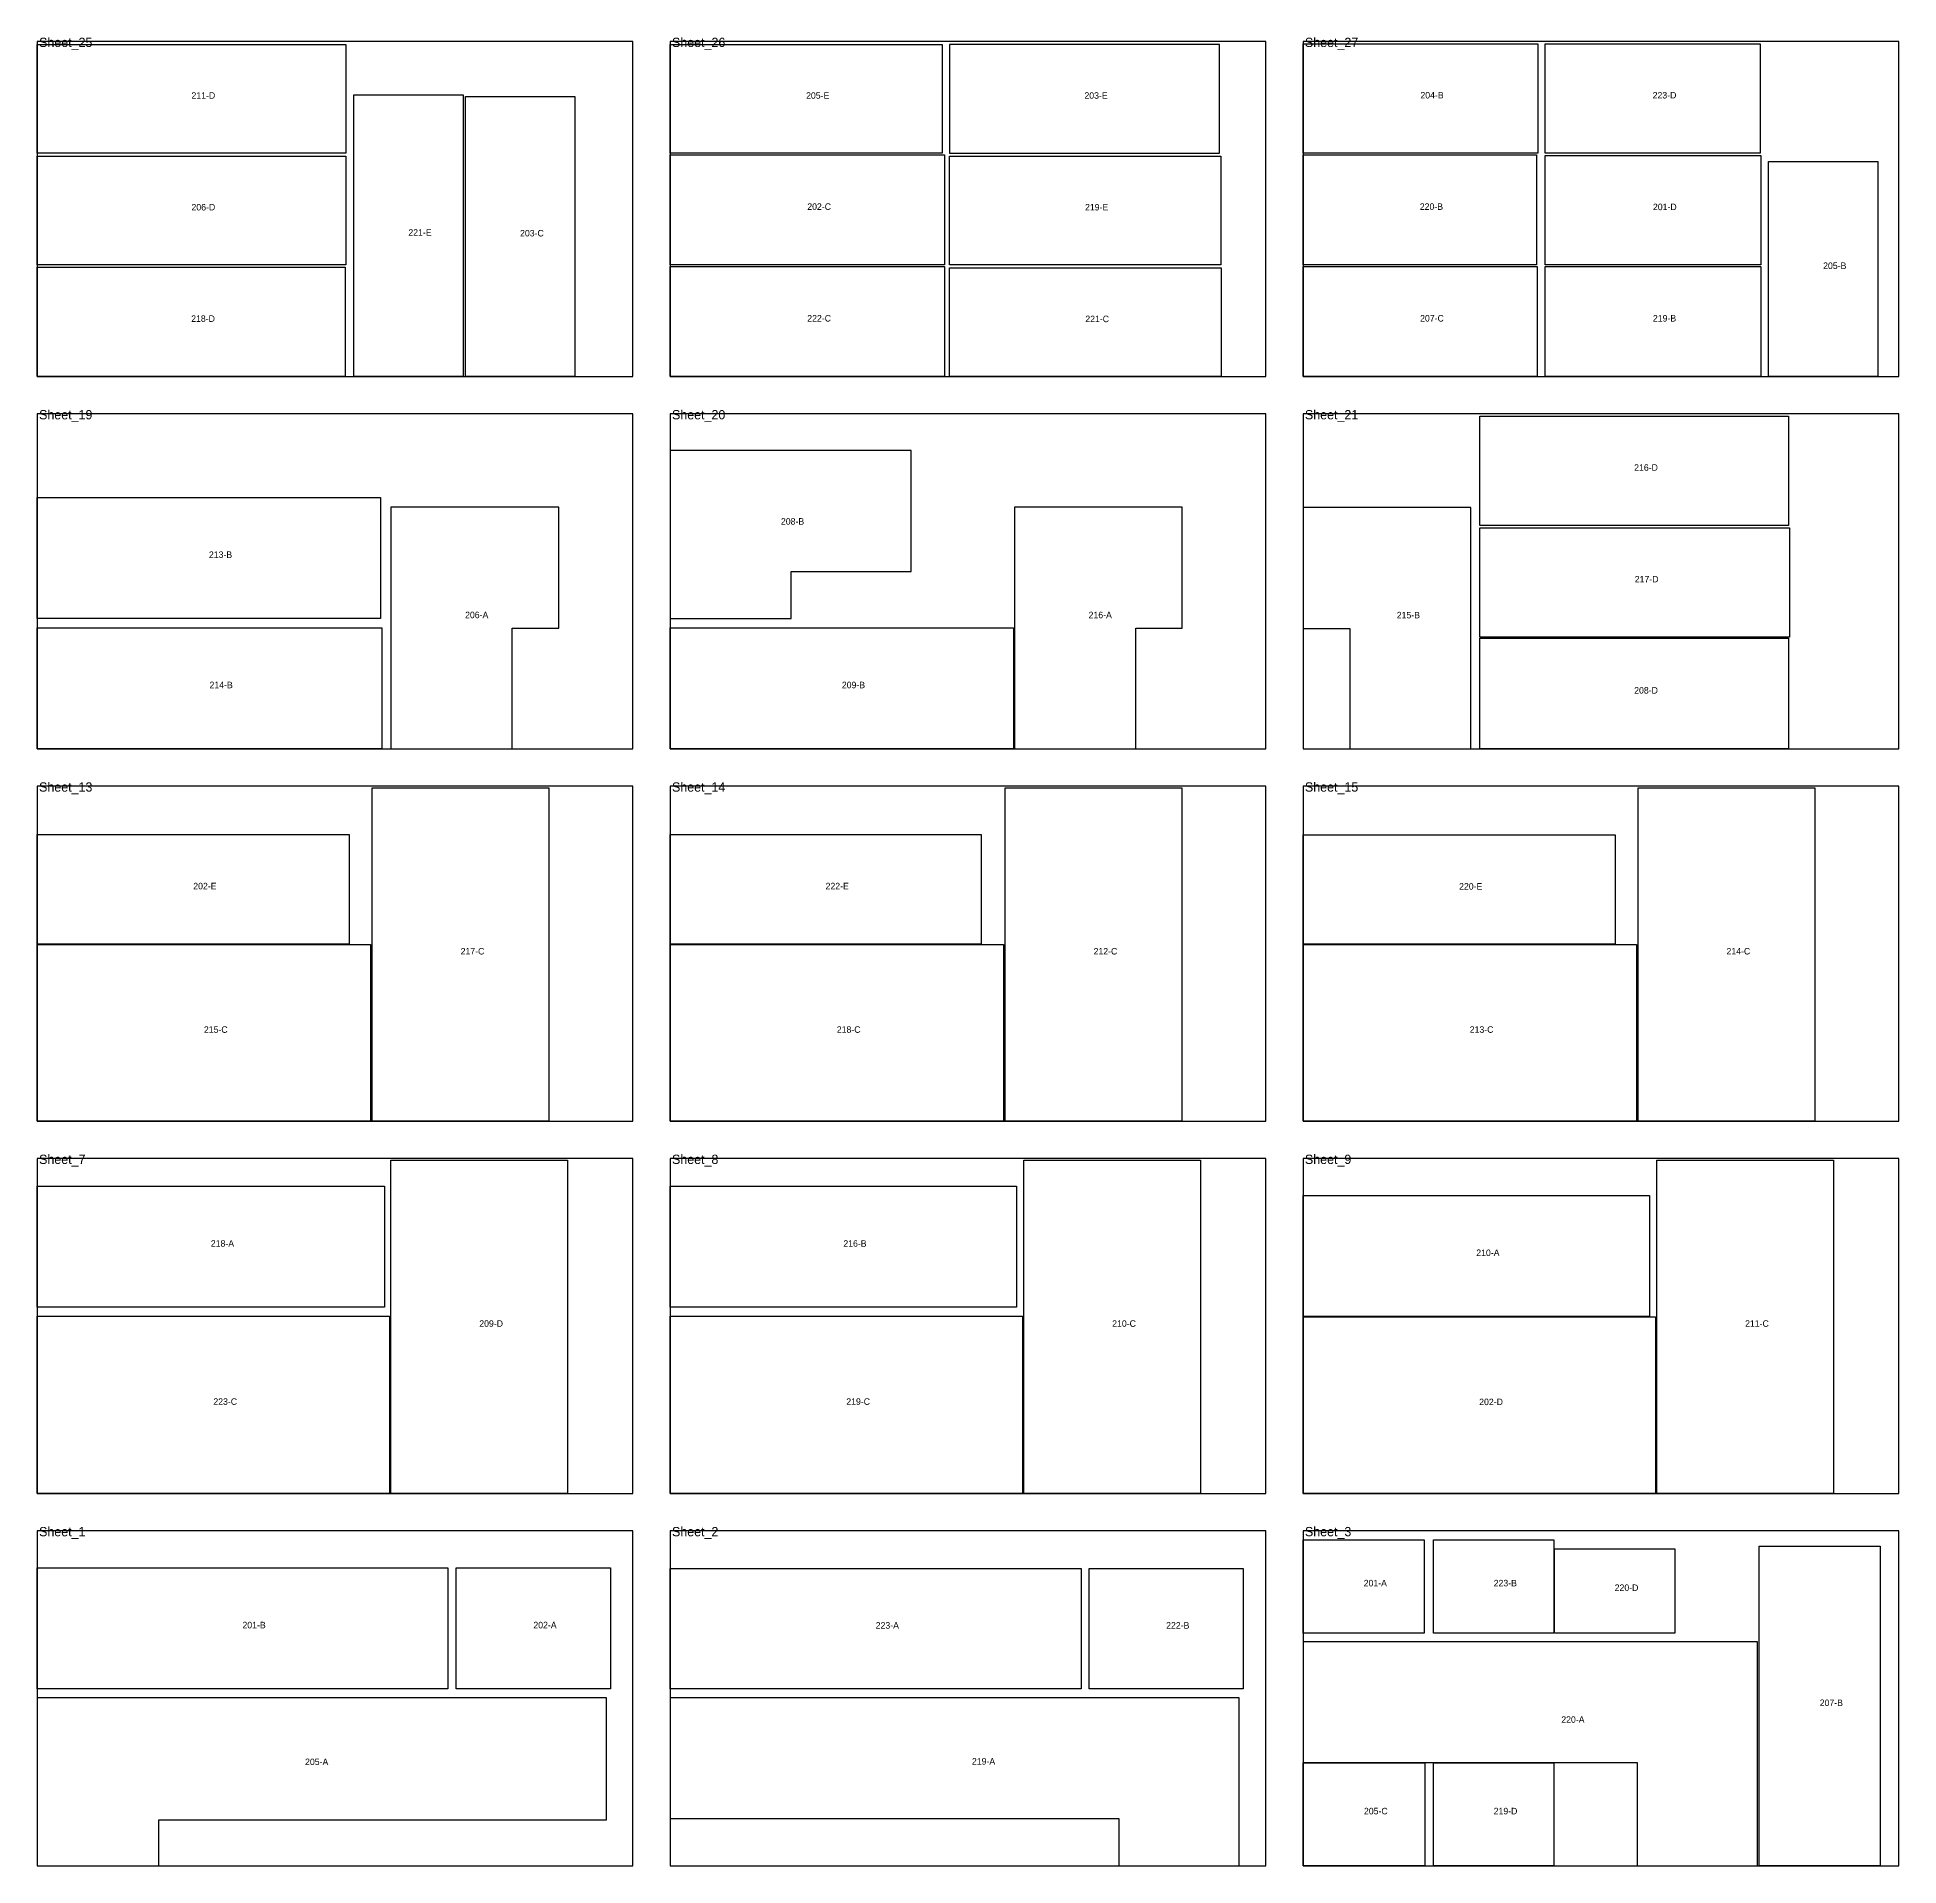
# Model space of a CAD drawing. Header units: metres. Extents: x 0 to 20200, y 0 to 9823.
# Drawn here: x 0 to 10000, y 0 to 9823 of the extents above; entities that cross this region are included whole.
import ezdxf

# ---------------------------------------------------------------- set-up
doc = ezdxf.new("R2010")
doc.units = ezdxf.units.M
for name, color, linetype in [('PLATE_NUMBERS', 7, 'Continuous'), ('SHEET_BORDER', 7, 'Continuous'), ('SPEC_PLATES', 7, 'Continuous')]:
    doc.layers.add(name, color=color, linetype=linetype)

msp = doc.modelspace()

# ---------------------------------------------------------------- linework, layer by layer
at = {"layer": 'SHEET_BORDER', "color": 1}
for points in [[(0, 8000), (3200, 8000), (3200, 9800), (0, 9800), (0, 8000)], [(3400, 8000), (6600, 8000), (6600, 9800), (3400, 9800), (3400, 8000)], [(6800, 8000), (10000, 8000), (10000, 9800), (6800, 9800), (6800, 8000)], [(0, 6000), (3200, 6000), (3200, 7800), (0, 7800), (0, 6000)], [(3400, 6000), (6600, 6000), (6600, 7800), (3400, 7800), (3400, 6000)], [(6800, 6000), (10000, 6000), (10000, 7800), (6800, 7800), (6800, 6000)], [(0, 4000), (3200, 4000), (3200, 5800), (0, 5800), (0, 4000)], [(3400, 4000), (6600, 4000), (6600, 5800), (3400, 5800), (3400, 4000)], [(6800, 4000), (10000, 4000), (10000, 5800), (6800, 5800), (6800, 4000)], [(0, 2000), (3200, 2000), (3200, 3800), (0, 3800), (0, 2000)], [(3400, 2000), (6600, 2000), (6600, 3800), (3400, 3800), (3400, 2000)], [(6800, 2000), (10000, 2000), (10000, 3800), (6800, 3800), (6800, 2000)], [(0, 0), (3200, 0), (3200, 1800), (0, 1800), (0, 0)], [(3400, 0), (6600, 0), (6600, 1800), (3400, 1800), (3400, 0)], [(6800, 0), (10000, 0), (10000, 1800), (6800, 1800), (6800, 0)]]:
    msp.add_lwpolyline(points, dxfattribs=at)
at = {"layer": 'SPEC_PLATES'}
for points in [[(0, 9784.2), (1657.35, 9784.2), (1657.35, 9200), (0, 9200), (0, 9784.2)], [(3400, 9784.2), (4860.5, 9784.2), (4860.5, 9200), (3400, 9200), (3400, 9784.2)], [(6350.975, 9784.2), (4900, 9784.2), (4900, 9200), (6350.975, 9200), (6350.975, 9784.2)], [(6800, 9787.375), (8060.475, 9787.375), (8060.475, 9200), (6800, 9200), (6800, 9787.375)], [(8100, 9787.375), (9255.7, 9787.375), (9255.7, 9200), (8100, 9200), (8100, 9787.375)], [(1700, 8000), (1700, 9512.8875), (2287.375, 9512.8875), (2287.375, 8000), (1700, 8000)], [(2300, 8000), (2300, 9504.95), (2887.375, 9504.95), (2887.375, 8000), (2300, 8000)], [(0, 9184.2), (1657.35, 9184.2), (1657.35, 8600), (0, 8600), (0, 9184.2)], [(3400, 9190.55), (4873.2, 9190.55), (4873.2, 8600), (3400, 8600), (3400, 9190.55)], [(4900, 9184.2), (6357.325, 9184.2), (6357.325, 8600), (4900, 8600), (4900, 9184.2)], [(6800, 9190.55), (8054.125, 9190.55), (8054.125, 8600), (6800, 8600), (6800, 9190.55)], [(8100, 9187.375), (9258.875, 9187.375), (9258.875, 8600), (8100, 8600), (8100, 9187.375)], [(9300, 8000), (9300, 9155.7), (9887.375, 9155.7), (9887.375, 8000), (9300, 8000)], [(0, 8587.375), (1654.175, 8587.375), (1654.175, 8000), (0, 8000), (0, 8587.375)], [(3400, 8590.55), (4873.2, 8590.55), (4873.2, 8000), (3400, 8000), (3400, 8590.55)], [(4900, 8584.2), (6360.5, 8584.2), (6360.5, 8000), (4900, 8000), (4900, 8584.2)], [(6800, 8590.55), (8057.3, 8590.55), (8057.3, 8000), (6800, 8000), (6800, 8590.55)], [(8100, 8000), (8100, 8590.55), (9258.875, 8590.55), (9258.875, 8000), (8100, 8000)], [(7750, 7787.375), (9407.35, 7787.375), (9407.35, 7200), (7750, 7200), (7750, 7787.375)], [(3400, 7603.2875), (3400, 6700), (4050.875, 6700), (4050.875, 6952.4125), (4695.4, 6952.4125), (4695.4, 7603.2875), (3400, 7603.2875)], [(0, 7350.875), (1844.675, 7350.875), (1844.675, 6700), (0, 6700), (0, 7350.875)], [(2550.875, 6647.7), (2801.7, 6647.7), (2801.7, 7298.575), (1900, 7298.575), (1900, 6000), (2550.875, 6000), (2550.875, 6647.7)], [(6150.113, 7298.575), (5250, 7298.575), (5250, 6000), (5900.875, 6000), (5900.875, 6647.7), (6150.113, 6647.7), (6150.113, 7298.575)], [(7701.7, 7296.986), (6800, 7296.986), (6800, 6646.111), (7050.825, 6646.111), (7050.825, 6000), (7701.7, 6000), (7701.7, 7296.986)], [(7750, 7187.375), (9413.7, 7187.375), (9413.7, 6600), (7750, 6600), (7750, 7187.375)], [(0, 6650.875), (1851.025, 6650.875), (1851.025, 6000), (0, 6000), (0, 6650.875)], [(3400, 6650.875), (5244.675, 6650.875), (5244.675, 6000), (3400, 6000), (3400, 6650.875)], [(7750, 6593.725), (9407.35, 6593.725), (9407.35, 6000), (7750, 6000), (7750, 6593.725)], [(1800, 4000), (1800, 5790.7), (2749.125, 5790.7), (2749.125, 4000), (1800, 4000)], [(5200, 4000), (5200, 5790.7), (6149.125, 5790.7), (6149.125, 4000), (5200, 4000)], [(8600, 4000), (8600, 5790.7), (9549.125, 5790.7), (9549.125, 4000), (8600, 4000)], [(0, 5540.55), (1676.4, 5540.55), (1676.4, 4950), (0, 4950), (0, 5540.55)], [(3400, 5540.55), (5070.05, 5540.55), (5070.05, 4950), (3400, 4950), (3400, 5540.55)], [(6800, 5537.375), (8476.4, 5537.375), (8476.4, 4950), (6800, 4950), (6800, 5537.375)], [(0, 4949.125), (1790.7, 4949.125), (1790.7, 4000), (0, 4000), (0, 4949.125)], [(3400, 4949.125), (5190.7, 4949.125), (5190.7, 4000), (3400, 4000), (3400, 4949.125)], [(6800, 4949.125), (8590.7, 4949.125), (8590.7, 4000), (6800, 4000), (6800, 4949.125)], [(1900, 2000), (1900, 3790.7), (2849.125, 3790.7), (2849.125, 2000), (1900, 2000)], [(5300, 2000), (5300, 3790.7), (6249.125, 3790.7), (6249.125, 2000), (5300, 2000)], [(8700, 2000), (8700, 3790.7), (9649.125, 3790.7), (9649.125, 2000), (8700, 2000)], [(0, 3650.875), (1865.313, 3650.875), (1865.313, 3000), (0, 3000), (0, 3650.875)], [(3400, 3650.875), (5260.55, 3650.875), (5260.55, 3000), (3400, 3000), (3400, 3650.875)], [(6800, 3600.875), (8660.55, 3600.875), (8660.55, 2950), (6800, 2950), (6800, 3600.875)], [(0, 2952.3), (1892.3, 2952.3), (1892.3, 2000), (0, 2000), (0, 2952.3)], [(3400, 2952.3), (5292.3, 2952.3), (5292.3, 2000), (3400, 2000), (3400, 2952.3)], [(6800, 2949.125), (8692.3, 2949.125), (8692.3, 2000), (6800, 2000), (6800, 2949.125)], [(6800, 1250), (6800, 1751.75), (7450.875, 1751.75), (7450.875, 1250), (6800, 1250)], [(7500, 1250), (7500, 1751.65), (8147.7, 1751.65), (8147.7, 1250), (7500, 1250)], [(8150, 1702.4375), (8797.7, 1702.4375), (8797.7, 1250), (8150, 1250), (8150, 1702.4375)], [(9250, 0), (9250, 1716.087), (9900.875, 1716.087), (9900.875, 0), (9250, 0)], [(0, 1600.875), (2205.037, 1600.875), (2205.037, 950), (0, 950), (0, 1600.875)], [(2250, 1600.875), (3080.2625, 1600.875), (3080.2625, 950), (2250, 950), (2250, 1600.875)], [(3400, 1597.7), (5608.2125, 1597.7), (5608.2125, 950), (3400, 950), (3400, 1597.7)], [(5650, 1597.7), (6478.675, 1597.7), (6478.675, 950), (5650, 950), (5650, 1597.7)], [(9241.575, 1203.325), (6800, 1203.325), (6800, 555.625), (8593.875, 555.625), (8593.875, 0), (9241.575, 0), (9241.575, 1203.325)], [(3057.525, 901.7), (0, 901.7), (0, 0), (654.05, 0), (654.05, 247.65), (3057.525, 247.65), (3057.525, 901.7)], [(6457.525, 901.7), (3400, 901.7), (3400, 254), (5809.825, 254), (5809.825, 0), (6457.525, 0), (6457.525, 901.7)], [(6800, 552.45), (7454.05, 552.45), (7454.05, 0), (6800, 0), (6800, 552.45)], [(7500, 552.45), (8147.7, 552.45), (8147.7, 0), (7500, 0), (7500, 552.45)]]:
    msp.add_lwpolyline(points, dxfattribs=at)

# ---------------------------------------------------------------- texts
at = {"layer": 'PLATE_NUMBERS'}
for s, p in [('211-D', (828.675, 9492.1)), ('205-E', (4130.25, 9492.1)), ('203-E', (5625.4875, 9492.1)), ('204-B', (7430.2375, 9493.6875)), ('223-D', (8677.85, 9493.6875)), ('206-D', (828.675, 8892.1)), ('202-C', (4136.6, 8895.275)), ('219-E', (5628.6625, 8892.1)), ('220-B', (7427.0625, 8895.275)), ('201-D', (8679.4375, 8893.6875)), ('221-E', (1993.6875, 8756.44375)), ('203-C', (2593.6875, 8752.475)), ('205-B', (9593.6875, 8577.85)), ('218-D', (827.0875, 8293.6875)), ('222-C', (4136.6, 8295.275)), ('221-C', (5630.25, 8292.1)), ('207-C', (7428.65, 8295.275)), ('219-B', (8679.4375, 8295.275)), ('216-D', (8578.675, 7493.6875)), ('208-B', (3995.146423, 7204.197327)), ('213-B', (922.3375, 7025.4375)), ('217-D', (8581.85, 6893.6875)), ('206-A', (2298.423463, 6701.714037)), ('216-A', (5647.908258, 6701.435742)), ('215-B', (7303.201609, 6700.844609)), ('214-B', (925.5125, 6325.4375)), ('209-B', (4322.3375, 6325.4375)), ('208-D', (8578.675, 6296.8625)), ('202-E', (838.2, 5245.275)), ('222-E', (4235.025, 5245.275)), ('220-E', (7638.2, 5243.6875)), ('217-C', (2274.5625, 4895.35)), ('212-C', (5674.5625, 4895.35)), ('214-C', (9074.5625, 4895.35)), ('215-C', (895.35, 4474.5625)), ('218-C', (4295.35, 4474.5625)), ('213-C', (7695.35, 4474.5625)), ('218-A', (932.6565, 3325.4375)), ('216-B', (4330.275, 3325.4375)), ('210-A', (7730.275, 3275.4375)), ('209-D', (2374.5625, 2895.35)), ('210-C', (5774.5625, 2895.35)), ('211-C', (9174.5625, 2895.35)), ('223-C', (946.15, 2476.15)), ('219-C', (4346.15, 2476.15)), ('202-D', (7746.15, 2474.5625)), ('201-A', (7125.4375, 1500.875)), ('223-B', (7823.85, 1500.825)), ('220-D', (8473.85, 1476.21875)), ('201-B', (1102.5185, 1275.4375)), ('202-A', (2665.13125, 1275.4375)), ('223-A', (4504.10625, 1273.85)), ('222-B', (6064.3375, 1273.85)), ('220-A', (8187.06299, 767.93799)), ('207-B', (9575.4375, 858.0435)), ('205-A', (1438.718768, 540.893732)), ('219-A', (5021.181484, 543.268984)), ('205-C', (7127.025, 276.225)), ('219-D', (7823.85, 276.225))]:
    msp.add_text(s, height=35, dxfattribs=at).set_placement(p)
at = {"layer": 'SHEET_BORDER', "color": 1}
for s, p in [('Sheet_25', (10, 9770)), ('Sheet_26', (3410, 9770)), ('Sheet_27', (6810, 9770)), ('Sheet_19', (10, 7770)), ('Sheet_20', (3410, 7770)), ('Sheet_21', (6810, 7770)), ('Sheet_13', (10, 5770)), ('Sheet_14', (3410, 5770)), ('Sheet_15', (6810, 5770)), ('Sheet_7', (10, 3770)), ('Sheet_8', (3410, 3770)), ('Sheet_9', (6810, 3770)), ('Sheet_1', (10, 1770)), ('Sheet_2', (3410, 1770)), ('Sheet_3', (6810, 1770))]:
    msp.add_text(s, height=50, dxfattribs=at).set_placement(p)

doc.saveas('drawing.dxf')
